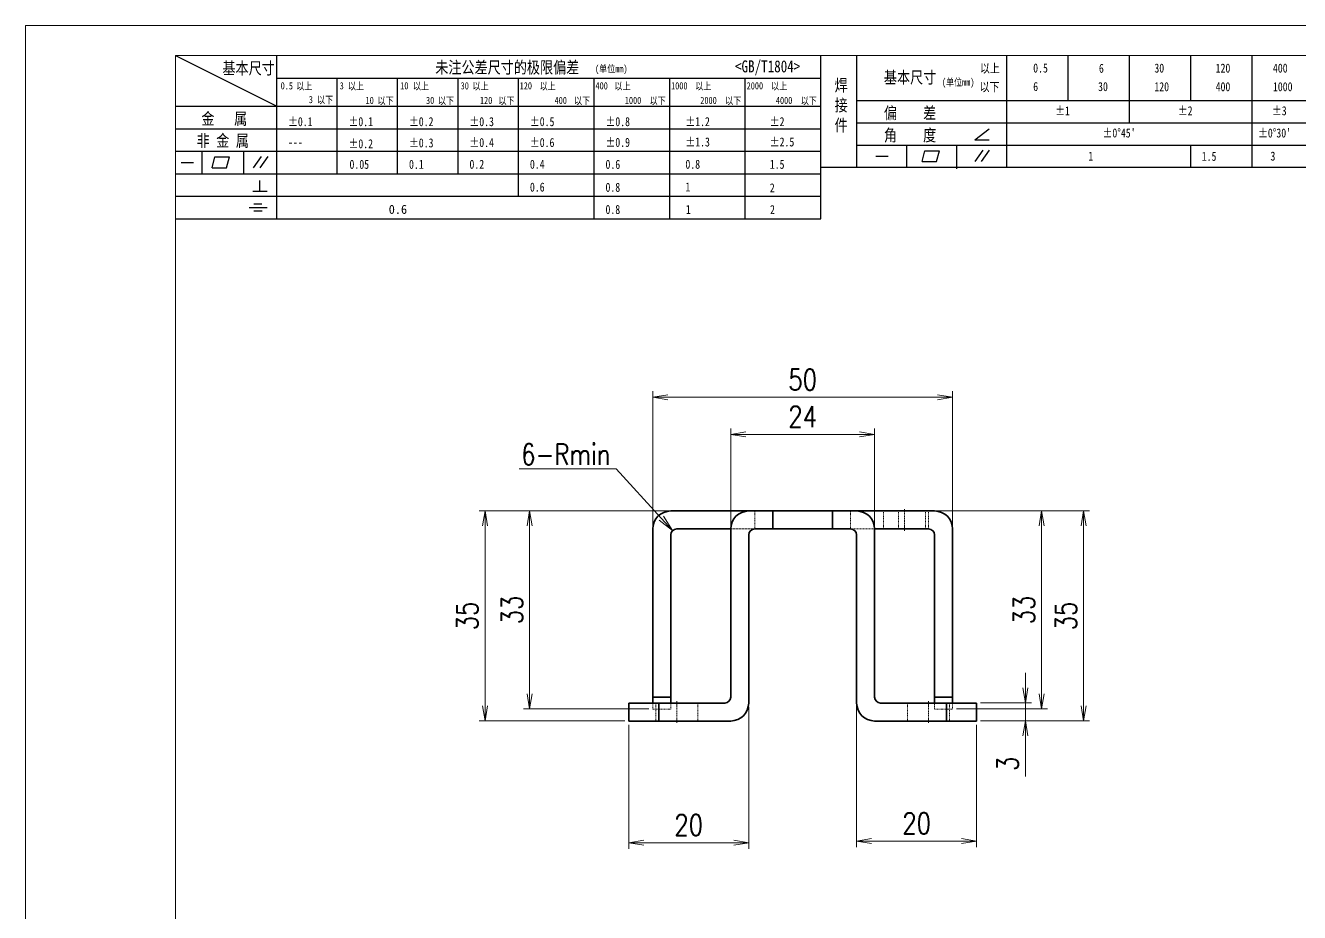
# Model space of a CAD drawing. Header units: millimetres. Extents: x -40286265 to 104648, y -86649 to -49135.
# Drawn here: x 36874.6 to 37087, y -65715.7 to -65567.9 of the extents above; entities that cross this region are included whole.
import ezdxf

# ---------------------------------------------------------------- set-up
doc = ezdxf.new("R2010")
doc.units = ezdxf.units.MM
doc.header["$LTSCALE"] = 0.5
doc.linetypes.add('AM_ISO02W050x2', pattern=[3.75, 3, -0.75])
doc.linetypes.add('AM_ISO08W050x2', pattern=[9, 6, -0.75, 1.5, -0.75])
for name, color, linetype, lineweight in [('中心线', 2, 'AM_ISO08W050x2', 18), ('图框', 7, 'Continuous', 18), ('标注线', 3, 'Continuous', 18), ('粗实线', 7, 'Continuous', 35), ('虚线', 1, 'AM_ISO02W050x2', 18)]:
    doc.layers.add(name, color=color, linetype=linetype, lineweight=lineweight)
doc.layers.add('图\\M+19E79\\M+195B6\\M+18E9A', color=7, linetype='Continuous')
doc.layers.add('打印', color=7, linetype='Continuous', lineweight=15, plot=False)
doc.layers.add('打印-禁用', color=7, linetype='Continuous', lineweight=15, plot=False)
doc.styles.add('DIM', font='romans.shx', dxfattribs={"width": 0.8, "bigfont": 'bigfont.shx'})
doc.styles.add('国标', font='simfang.ttf', dxfattribs={"width": 0.8})
doc.dimstyles.new('DEH 1-1$0', dxfattribs={"dimtxt": 3.5, "dimasz": 2.5, "dimexe": 1, "dimexo": 0.625, "dimgap": 1.2, "dimtad": 1, "dimzin": 9, "dimdsep": 46, "dimtxsty": 'DIM', "dimblk": 'OPEN', "dimcen": 0, "dimclrd": 8, "dimclre": 8, "dimclrt": 2, "dimazin": 2, "dimtfac": 0.5, "dimtmove": 0, "dimatfit": 3, "dimldrblk": 'OPEN', "dimfxl": 0, "dimtolj": 2, "dimlwd": 18, "dimlwe": 18, "dimarcsym": 0})
doc.dimstyles.new('DEH 1-1$4', dxfattribs={"dimtxt": 3.5, "dimasz": 2.5, "dimexe": 1, "dimexo": 0.625, "dimgap": 1.2, "dimtad": 1, "dimtoh": 1, "dimdsep": 46, "dimtxsty": 'DIM', "dimblk": 'OPEN', "dimcen": 0, "dimclrd": 8, "dimclre": 8, "dimclrt": 2, "dimazin": 2, "dimtfac": 0.5, "dimtofl": 0, "dimtmove": 0, "dimatfit": 3, "dimldrblk": 'OPEN', "dimfxl": 0, "dimtolj": 2, "dimlwd": 18, "dimlwe": 18, "dimarcsym": 0})

# ---------------------------------------------------------------- blocks, each defined once
blk = doc.blocks.new('GZDEH零件A3图框V01版')
at = {"layer": '图\\M+19E79\\M+195B6\\M+18E9A', "color": 9}
for p, q in [((2882.49, -1554.46), (2899.37, -1562.92)), ((2899.37, -1581.67), (2899.37, -1554.46)), ((2990.09, -1581.67), (2990.09, -1554.46)), ((2996.09, -1573.08), (2996.09, -1554.46)), ((3021.09, -1561.98), (3021.09, -1554.46)), ((3031.31, -1561.98), (3031.31, -1554.46)), ((3041.53, -1561.98), (3041.53, -1554.46)), ((3051.75, -1561.98), (3051.75, -1554.46)), ((3061.98, -1561.98), (3061.98, -1554.46)), ((2899.37, -1558.24), (2990.09, -1558.24)), ((2909.45, -1574.17), (2909.45, -1558.24)), ((2919.53, -1574.17), (2919.53, -1558.24)), ((2929.61, -1574.17), (2929.61, -1558.24)), ((2939.69, -1577.92), (2939.69, -1558.24)), ((2952.29, -1581.67), (2952.29, -1558.24)), ((2964.89, -1581.67), (2964.89, -1558.24)), ((2977.49, -1581.67), (2977.49, -1558.24)), ((2882.49, -1562.92), (2990.09, -1562.92)), ((2996.09, -1561.98), (3113.09, -1561.98)), ((3021.09, -1573.08), (3021.09, -1561.98)), ((3041.53, -1565.68), (3041.53, -1561.98)), ((3061.98, -1573.08), (3061.98, -1561.98)), ((2882.49, -1566.67), (2990.09, -1566.67)), ((2996.09, -1565.68), (3113.09, -1565.68)), ((3015.75, -1568.51), (3018.15, -1566.66)), ((2996.09, -1569.38), (3113.09, -1569.38)), ((3004.42, -1573.08), (3004.42, -1569.38)), ((3012.75, -1573.08), (3012.75, -1569.38)), ((3015.75, -1568.51), (3018.15, -1568.51)), ((3051.75, -1573.08), (3051.75, -1569.38)), ((2882.49, -1570.42), (2990.09, -1570.42)), ((2886.92, -1574.12), (2886.92, -1570.42)), ((2888.59, -1573.16), (2889.07, -1571.37)), ((2889.07, -1571.37), (2891.48, -1571.37)), ((2891, -1573.16), (2891.48, -1571.37)), ((2893.91, -1574.12), (2893.91, -1570.42)), ((2895.52, -1573.16), (2896.85, -1571.3)), ((2896.6, -1573.16), (2897.94, -1571.3)), ((2999.26, -1571.23), (3001.32, -1571.23)), ((3006.97, -1572.12), (3007.45, -1570.33)), ((3007.45, -1570.33), (3009.86, -1570.33)), ((3009.39, -1572.12), (3009.86, -1570.33)), ((3015.81, -1572.12), (3017.15, -1570.26)), ((3016.89, -1572.12), (3018.23, -1570.26)), ((2883.43, -1572.27), (2885.49, -1572.27)), ((2888.59, -1573.16), (2891, -1573.16)), ((2990.09, -1573.08), (3113.09, -1573.08)), ((3006.97, -1572.12), (3009.39, -1572.12)), ((3012.75, -1573.33), (3012.75, -1573.08)), ((2882.49, -1574.17), (2990.09, -1574.17)), ((2896.58, -1577.05), (2896.58, -1575.28)), ((2882.49, -1577.92), (2990.09, -1577.92)), ((2895.42, -1577.05), (2897.81, -1577.05)), ((2894.79, -1579.77), (2897.77, -1579.77)), ((2895.57, -1579.17), (2896.92, -1579.17)), ((2882.49, -1581.67), (2990.09, -1581.67)), ((2895.57, -1580.37), (2896.93, -1580.37))]:
    blk.add_line(p, q, dxfattribs=at)
at = {"layer": '图框', "linetype": 'Continuous'}
for p, q in [((2882.49, -1554.46), (2882.49, -1832.96)), ((3272.49, -1554.46), (2882.49, -1554.46))]:
    blk.add_line(p, q, dxfattribs=at)
at = {"layer": '打印-禁用', "linetype": 'Continuous'}
for p, q in [((2857.49, -1549.46), (2857.49, -1846.46)), ((3277.49, -1549.46), (2857.49, -1549.46))]:
    blk.add_line(p, q, dxfattribs=at)
at = {"layer": '图\\M+19E79\\M+195B6\\M+18E9A', "color": 9, "style": '国标', "width": 0.8}
for s, height, p in [('基本尺寸', 2, (2890.33, -1557.58)), ('未注公差尺寸的极限偏差', 2, (2925.81, -1557.44)), ('<GB/T1804>', 2, (2975.78, -1557.27)), ('基本尺寸', 2, (3000.6, -1559.1)), ('以上', 1.5, (3016.64, -1557.33)), ('0.5', 1.5, (3025.49, -1557.3)), ('6', 1.5, (3036.45, -1557.34)), ('30', 1.5, (3045.69, -1557.31)), ('120', 1.5, (3055.91, -1557.31)), ('400', 1.5, (3065.46, -1557.31)), ('30', 1.2, (2930.04, -1560.11)), ('以下', 1.5, (3016.58, -1560.43)), ('6', 1.5, (3025.49, -1560.38)), ('30', 1.5, (3036.31, -1560.39)), ('120', 1.5, (3045.69, -1560.41)), ('400', 1.5, (3055.91, -1560.41)), ('1000', 1.5, (3065.46, -1560.41)), ('偏    差', 2, (3000.6, -1565.04)), ('±1', 1.5, (3029.16, -1564.42)), ('±2', 1.5, (3049.61, -1564.42)), ('±3', 1.5, (3065.3, -1564.42)), ('金   属', 2, (2886.82, -1565.98)), ('±0.1', 1.5, (2901.27, -1566.23)), ('±0.1', 1.5, (2911.35, -1566.23)), ('±0.2', 1.5, (2921.43, -1566.23)), ('±0.3', 1.5, (2931.51, -1566.23)), ('±0.5', 1.5, (2941.59, -1566.23)), ('±0.8', 1.5, (2954.19, -1566.23)), ('±1.2', 1.5, (2967.51, -1566.23)), ('±2', 1.5, (2981.58, -1566.23)), ('非 金 属', 2, (2886.02, -1569.65)), ('角    度', 2, (3000.6, -1568.74)), ("±0%%D45'", 1.5, (3037.06, -1568.12)), ("±0%%D30'", 1.5, (3062.98, -1568.12)), ('---', 1.5, (2901.27, -1569.65)), ('±0.2', 1.5, (2911.35, -1569.92)), ('±0.3', 1.5, (2921.43, -1569.77)), ('±0.4', 1.5, (2931.51, -1569.71)), ('±0.6', 1.5, (2941.59, -1569.71)), ('±0.9', 1.5, (2954.19, -1569.68)), ('±1.3', 1.5, (2967.51, -1569.62)), ('±2.5', 1.5, (2981.58, -1569.61)), ('1', 1.5, (3034.69, -1571.98)), ('1.5', 1.5, (3053.59, -1572.01)), ('3', 1.5, (3065.05, -1571.98)), ('0.1', 1.5, (2921.43, -1573.34)), ('0.2', 1.5, (2931.51, -1573.33)), ('0.4', 1.5, (2941.59, -1573.33)), ('0.6', 1.5, (2954.19, -1573.35)), ('0.8', 1.5, (2967.51, -1573.33)), ('1.5', 1.5, (2981.58, -1573.34)), ('0.6', 1.5, (2941.59, -1577.14)), ('0.8', 1.5, (2954.19, -1577.17)), ('1', 1.5, (2967.51, -1577.12)), ('2', 1.5, (2981.58, -1577.26)), ('0.8', 1.5, (2954.19, -1580.87)), ('1', 1.5, (2967.59, -1580.86)), ('2', 1.5, (2981.62, -1580.89))]:
    blk.add_text(s, height=height, dxfattribs=at).set_placement(p)
at = {"layer": '图\\M+19E79\\M+195B6\\M+18E9A', "color": 9, "lineweight": 15, "style": '国标', "width": 0.8}
for s, p in [('(单位mm)', (2952.44, -1557.27)), ('0.5', (2900.03, -1560.11)), ('以上', (2902.64, -1560.16)), ('3', (2909.88, -1560.11)), ('以上', (2911.25, -1560.16)), ('10', (2919.96, -1560.11)), ('以上', (2922.09, -1560.16)), ('以上', (2932.02, -1560.16)), ('120', (2939.88, -1560.11)), ('以上', (2943.21, -1560.16)), ('400', (2952.52, -1560.11)), ('以上', (2955.68, -1560.16)), ('1000', (2965.12, -1560.11)), ('以上', (2969.16, -1560.16)), ('2000', (2977.72, -1560.11)), ('以上', (2981.8, -1560.16)), ('(单位mm)', (3010.27, -1559.51)), ('以下', (2906.1, -1562.46)), ('3', (2904.73, -1562.41)), ('10', (2914.19, -1562.54)), ('以下', (2916.18, -1562.59)), ('30', (2924.27, -1562.54)), ('以下', (2926.26, -1562.59)), ('120', (2933.26, -1562.54)), ('以下', (2936.34, -1562.59)), ('400', (2945.7, -1562.54)), ('以下', (2948.94, -1562.59)), ('1000', (2957.41, -1562.54)), ('以下', (2961.54, -1562.59)), ('2000', (2969.99, -1562.54)), ('以下', (2974.14, -1562.59)), ('4000', (2982.59, -1562.54)), ('以下', (2986.74, -1562.59))]:
    blk.add_text(s, height=1.2, dxfattribs=at).set_placement(p)
at = {"layer": '图\\M+19E79\\M+195B6\\M+18E9A', "color": 9, "lineweight": 13, "style": '国标'}
blk.add_text('0.6', height=1.5, dxfattribs=at).set_placement((2918.05, -1580.85))
at = {"layer": '图\\M+19E79\\M+195B6\\M+18E9A', "color": 9, "style": '国标'}
for s, insert, char_height, width, attachment_point in [('焊\\P接\\P件', (2992.39, -1558.41), 2, 3.1877, 1), ('0.05', (2911.51, -1573.37), 1.5, 5.1982, 7)]:
    blk.add_mtext(s, dxfattribs=dict(at, insert=insert, char_height=char_height, width=width, attachment_point=attachment_point))
blk = doc.blocks.new('DEH A3')
at = {"layer": '图框'}
blk.add_blockref('GZDEH零件A3图框V01版', (-2857.49, 1846.46), dxfattribs=at)
blk = doc.blocks.new('_Open')
at = {"color": 0, "linetype": 'ByBlock', "lineweight": -2}
for p, q in [((-1, 0.167), (0, 0)), ((-1, -0.167), (0, 0)), ((0, 0), (-1, 0))]:
    blk.add_line(p, q, dxfattribs=at)
blk = doc.blocks.new('*D14')
at = {"layer": 'Defpoints', "color": 0, "transparency": 16777216}
for p in [(36995.14, -65680.82), (36975.14, -65683.82), (36995.14, -65704.12)]:
    blk.add_point(p, dxfattribs=at)
at = {"layer": '标注线', "color": 8, "lineweight": 18, "transparency": 16777216}
for p, q in [((36995.14, -65681.45), (36995.14, -65705.12)), ((36975.14, -65684.45), (36975.14, -65705.12)), ((36977.64, -65704.12), (36992.64, -65704.12))]:
    blk.add_line(p, q, dxfattribs=at)
at = {"layer": '标注线', "color": 8, "lineweight": 18, "transparency": 16777216, "xscale": 2.5, "yscale": 2.5, "zscale": 2.5, "rotation": 180}
blk.add_blockref('_Open', (36975.14, -65704.12), dxfattribs=at)
at = {"layer": '标注线', "color": 8, "lineweight": 18, "transparency": 16777216, "xscale": 2.5, "yscale": 2.5, "zscale": 2.5}
blk.add_blockref('_Open', (36995.14, -65704.12), dxfattribs=at)
at = {"layer": '标注线', "color": 2, "transparency": 16777216, "insert": (36985.14, -65701.17), "char_height": 3.5, "attachment_point": 5, "style": 'DIM'}
blk.add_mtext('\\A2;20', dxfattribs=at)
blk = doc.blocks.new('*D15')
at = {"layer": 'Defpoints', "color": 0, "transparency": 16777216}
for p in [(36951.19, -65648.82), (36994.59, -65648.82), (36975.14, -65683.82)]:
    blk.add_point(p, dxfattribs=at)
at = {"layer": '标注线', "color": 8, "lineweight": 18, "transparency": 16777216}
for p, q in [((36993.96, -65648.82), (36950.19, -65648.82)), ((36951.19, -65681.32), (36951.19, -65651.32)), ((36974.51, -65683.82), (36950.19, -65683.82))]:
    blk.add_line(p, q, dxfattribs=at)
at = {"layer": '标注线', "color": 8, "lineweight": 18, "transparency": 16777216, "xscale": 2.5, "yscale": 2.5, "zscale": 2.5}
for p, rotation in [((36951.19, -65648.82), 90), ((36951.19, -65683.82), 270)]:
    blk.add_blockref('_Open', p, dxfattribs=dict(at, rotation=rotation))
at = {"layer": '标注线', "color": 2, "transparency": 16777216, "insert": (36948.24, -65666.32), "char_height": 3.5, "attachment_point": 5, "rotation": 90, "style": 'DIM'}
blk.add_mtext('\\A2;35', dxfattribs=at)
blk = doc.blocks.new('*D16')
at = {"layer": 'Defpoints', "color": 0, "transparency": 16777216}
for p in [(37013.14, -65648.82), (37033.14, -65683.82), (37050.98, -65683.82)]:
    blk.add_point(p, dxfattribs=at)
at = {"layer": '标注线', "color": 8, "lineweight": 18, "transparency": 16777216}
for p, q in [((37013.76, -65648.82), (37051.98, -65648.82)), ((37050.98, -65651.32), (37050.98, -65681.32)), ((37033.76, -65683.82), (37051.98, -65683.82))]:
    blk.add_line(p, q, dxfattribs=at)
at = {"layer": '标注线', "color": 8, "lineweight": 18, "transparency": 16777216, "xscale": 2.5, "yscale": 2.5, "zscale": 2.5}
for p, rotation in [((37050.98, -65648.82), 90), ((37050.98, -65683.82), 270)]:
    blk.add_blockref('_Open', p, dxfattribs=dict(at, rotation=rotation))
at = {"layer": '标注线', "color": 2, "transparency": 16777216, "insert": (37048.03, -65666.32), "char_height": 3.5, "attachment_point": 5, "rotation": 90, "style": 'DIM'}
blk.add_mtext('\\A2;35', dxfattribs=at)
blk = doc.blocks.new('*D17')
at = {"layer": 'Defpoints', "color": 0, "transparency": 16777216}
for p in [(37013.14, -65679.82), (37033.14, -65683.82), (37033.14, -65703.83)]:
    blk.add_point(p, dxfattribs=at)
at = {"layer": '标注线', "color": 8, "lineweight": 18, "transparency": 16777216}
for p, q in [((37013.14, -65680.45), (37013.14, -65704.83)), ((37033.14, -65684.45), (37033.14, -65704.83)), ((37015.64, -65703.83), (37030.64, -65703.83))]:
    blk.add_line(p, q, dxfattribs=at)
at = {"layer": '标注线', "color": 8, "lineweight": 18, "transparency": 16777216, "xscale": 2.5, "yscale": 2.5, "zscale": 2.5, "rotation": 180}
blk.add_blockref('_Open', (37013.14, -65703.83), dxfattribs=at)
at = {"layer": '标注线', "color": 8, "lineweight": 18, "transparency": 16777216, "xscale": 2.5, "yscale": 2.5, "zscale": 2.5}
blk.add_blockref('_Open', (37033.14, -65703.83), dxfattribs=at)
at = {"layer": '标注线', "color": 2, "transparency": 16777216, "insert": (37023.14, -65700.88), "char_height": 3.5, "attachment_point": 5, "style": 'DIM'}
blk.add_mtext('\\A2;20', dxfattribs=at)
blk = doc.blocks.new('*D18')
at = {"layer": 'Defpoints', "color": 0, "transparency": 16777216}
for p in [(37016.14, -65636.08), (36992.14, -65651.82), (37016.14, -65651.82)]:
    blk.add_point(p, dxfattribs=at)
at = {"layer": '标注线', "color": 8, "lineweight": 18, "transparency": 16777216}
for p, q in [((36992.14, -65651.2), (36992.14, -65635.08)), ((36994.64, -65636.08), (37013.64, -65636.08)), ((37016.14, -65651.2), (37016.14, -65635.08))]:
    blk.add_line(p, q, dxfattribs=at)
at = {"layer": '标注线', "color": 8, "lineweight": 18, "transparency": 16777216, "xscale": 2.5, "yscale": 2.5, "zscale": 2.5, "rotation": 180}
blk.add_blockref('_Open', (36992.14, -65636.08), dxfattribs=at)
at = {"layer": '标注线', "color": 8, "lineweight": 18, "transparency": 16777216, "xscale": 2.5, "yscale": 2.5, "zscale": 2.5}
blk.add_blockref('_Open', (37016.14, -65636.08), dxfattribs=at)
at = {"layer": '标注线', "color": 2, "transparency": 16777216, "insert": (37004.14, -65633.13), "char_height": 3.5, "attachment_point": 5, "style": 'DIM'}
blk.add_mtext('\\A2;24', dxfattribs=at)
blk = doc.blocks.new('*D19')
at = {"layer": 'Defpoints', "color": 0, "transparency": 16777216}
for p in [(36958.61, -65648.82), (36983.14, -65648.82), (36979.14, -65681.82)]:
    blk.add_point(p, dxfattribs=at)
at = {"layer": '标注线', "color": 8, "lineweight": 18, "transparency": 16777216}
for p, q in [((36982.51, -65648.82), (36957.61, -65648.82)), ((36958.61, -65679.32), (36958.61, -65651.32)), ((36978.51, -65681.82), (36957.61, -65681.82))]:
    blk.add_line(p, q, dxfattribs=at)
at = {"layer": '标注线', "color": 8, "lineweight": 18, "transparency": 16777216, "xscale": 2.5, "yscale": 2.5, "zscale": 2.5}
for p, rotation in [((36958.61, -65648.82), 90), ((36958.61, -65681.82), 270)]:
    blk.add_blockref('_Open', p, dxfattribs=dict(at, rotation=rotation))
at = {"layer": '标注线', "color": 2, "transparency": 16777216, "insert": (36955.66, -65665.32), "char_height": 3.5, "attachment_point": 5, "rotation": 90, "style": 'DIM'}
blk.add_mtext('\\A2;33', dxfattribs=at)
blk = doc.blocks.new('*D20')
at = {"layer": 'Defpoints', "color": 0, "transparency": 16777216}
for p in [(37029.14, -65629.88), (36979.14, -65651.82), (37029.14, -65651.82)]:
    blk.add_point(p, dxfattribs=at)
at = {"layer": '标注线', "color": 8, "lineweight": 18, "transparency": 16777216}
for p, q in [((36979.14, -65651.2), (36979.14, -65628.88)), ((37029.14, -65651.2), (37029.14, -65628.88)), ((36981.64, -65629.88), (37026.64, -65629.88))]:
    blk.add_line(p, q, dxfattribs=at)
at = {"layer": '标注线', "color": 8, "lineweight": 18, "transparency": 16777216, "xscale": 2.5, "yscale": 2.5, "zscale": 2.5, "rotation": 180}
blk.add_blockref('_Open', (36979.14, -65629.88), dxfattribs=at)
at = {"layer": '标注线', "color": 8, "lineweight": 18, "transparency": 16777216, "xscale": 2.5, "yscale": 2.5, "zscale": 2.5}
blk.add_blockref('_Open', (37029.14, -65629.88), dxfattribs=at)
at = {"layer": '标注线', "color": 2, "transparency": 16777216, "insert": (37004.14, -65626.93), "char_height": 3.5, "attachment_point": 5, "style": 'DIM'}
blk.add_mtext('\\A2;50', dxfattribs=at)
blk = doc.blocks.new('*D21')
at = {"layer": 'Defpoints', "color": 0, "transparency": 16777216}
for p in [(37025.14, -65648.82), (37029.14, -65681.82), (37043.97, -65681.82)]:
    blk.add_point(p, dxfattribs=at)
at = {"layer": '标注线', "color": 8, "lineweight": 18, "transparency": 16777216}
for p, q in [((37025.76, -65648.82), (37044.97, -65648.82)), ((37043.97, -65651.32), (37043.97, -65679.32)), ((37029.76, -65681.82), (37044.97, -65681.82))]:
    blk.add_line(p, q, dxfattribs=at)
at = {"layer": '标注线', "color": 8, "lineweight": 18, "transparency": 16777216, "xscale": 2.5, "yscale": 2.5, "zscale": 2.5}
for p, rotation in [((37043.97, -65648.82), 90), ((37043.97, -65681.82), 270)]:
    blk.add_blockref('_Open', p, dxfattribs=dict(at, rotation=rotation))
at = {"layer": '标注线', "color": 2, "transparency": 16777216, "insert": (37041.02, -65665.32), "char_height": 3.5, "attachment_point": 5, "rotation": 90, "style": 'DIM'}
blk.add_mtext('\\A2;33', dxfattribs=at)
blk = doc.blocks.new('*D22')
at = {"layer": 'Defpoints', "color": 0, "transparency": 16777216}
for p in [(36982.46, -65652.09), (36983.14, -65652.82)]:
    blk.add_point(p, dxfattribs=at)
at = {"layer": '标注线', "color": 8, "lineweight": 18, "transparency": 16777216}
for p, q in [((36956.9, -65641.83), (36973.07, -65641.83)), ((36973.07, -65641.83), (36980.57, -65650.02))]:
    blk.add_line(p, q, dxfattribs=at)
at = {"layer": '标注线', "color": 8, "lineweight": 18, "transparency": 16777216, "xscale": 2.8, "yscale": 2.8, "zscale": 2.8, "rotation": 312.4888510774356}
blk.add_blockref('_Open', (36982.46, -65652.09), dxfattribs=at)
at = {"layer": '标注线', "color": 2, "transparency": 16777216, "insert": (36964.64, -65639.38), "char_height": 3.5, "attachment_point": 5, "style": 'DIM'}
blk.add_mtext('\\A2;{\\Fromans,bigfont|c134;6}-{\\Fromans,bigfont|c134;Rmin}', dxfattribs=at)
blk = doc.blocks.new('*D64')
at = {"layer": 'Defpoints', "color": 0, "transparency": 16777216}
for p in [(37033.14, -65680.82), (37033.14, -65683.82), (37041.28, -65683.82)]:
    blk.add_point(p, dxfattribs=at)
at = {"layer": '标注线', "color": 8, "lineweight": 18, "transparency": 16777216}
for p, q in [((37041.28, -65678.32), (37041.28, -65675.82)), ((37033.76, -65680.82), (37042.28, -65680.82)), ((37041.28, -65680.82), (37041.28, -65683.82)), ((37033.76, -65683.82), (37042.28, -65683.82)), ((37041.28, -65686.32), (37041.28, -65693.09))]:
    blk.add_line(p, q, dxfattribs=at)
at = {"layer": '标注线', "color": 8, "lineweight": 18, "transparency": 16777216, "xscale": 2.5, "yscale": 2.5, "zscale": 2.5}
for p, rotation in [((37041.28, -65680.82), 270), ((37041.28, -65683.82), 90)]:
    blk.add_blockref('_Open', p, dxfattribs=dict(at, rotation=rotation))
at = {"layer": '标注线', "color": 2, "transparency": 16777216, "insert": (37038.33, -65690.96), "char_height": 3.5, "attachment_point": 5, "rotation": 90, "style": 'DIM'}
blk.add_mtext('\\A2;3', dxfattribs=at)

msp = doc.modelspace()

# ---------------------------------------------------------------- linework, layer by layer
at = {"layer": '中心线', "ltscale": 0.090015}
msp.add_line((37021.138, -65648.525), (37021.138, -65652.126), dxfattribs=at)
at = {"layer": '中心线', "ltscale": 0.09}
for p, q in [((36983.138, -65684.125), (36983.138, -65680.525)), ((37025.138, -65684.125), (37025.138, -65680.525))]:
    msp.add_line(p, q, dxfattribs=at)
at = {"layer": '打印'}
msp.add_lwpolyline([(36874.569, -65567.923), (37294.569, -65567.923), (37294.569, -65864.923), (36874.569, -65864.923)], close=True, dxfattribs=at)
at = {"layer": '粗实线', "ltscale": 0.324689}
for p, q in [((36995.125, -65648.825), (36982.138, -65648.825)), ((37026.138, -65648.825), (37013.15, -65648.825))]:
    msp.add_line(p, q, dxfattribs=at)
at = {"layer": '粗实线', "ltscale": 0.1}
for p, q in [((36999.138, -65648.825), (36995.138, -65648.825)), ((37013.138, -65648.825), (37009.138, -65648.825))]:
    msp.add_line(p, q, dxfattribs=at)
at = {"layer": '粗实线', "ltscale": 0.075}
for p, q in [((36999.138, -65648.825), (36999.138, -65651.825)), ((37009.138, -65648.825), (37009.138, -65651.825)), ((36996.138, -65651.825), (36999.138, -65651.825)), ((37009.138, -65651.825), (37012.138, -65651.825)), ((36979.138, -65679.825), (36982.138, -65679.825)), ((37026.138, -65679.825), (37029.138, -65679.825)), ((36975.138, -65680.825), (36975.138, -65683.825)), ((36980.138, -65680.825), (36980.138, -65683.825)), ((37028.138, -65680.825), (37028.138, -65683.825)), ((37033.138, -65680.825), (37033.138, -65683.825))]:
    msp.add_line(p, q, dxfattribs=at)
at = {"layer": '粗实线', "ltscale": 0.25}
for p, q in [((36999.138, -65648.825), (37009.138, -65648.825)), ((36999.138, -65651.825), (37009.138, -65651.825))]:
    msp.add_line(p, q, dxfattribs=at)
at = {"layer": '粗实线'}
for p, q in [((36979.138, -65679.825), (36979.138, -65651.825)), ((36982.138, -65679.825), (36982.138, -65652.825)), ((36992.138, -65679.825), (36992.138, -65651.825)), ((36995.138, -65652.825), (36995.138, -65680.825)), ((37013.138, -65680.825), (37013.138, -65652.825)), ((37016.138, -65679.825), (37016.138, -65651.825)), ((37026.138, -65679.825), (37026.138, -65652.825)), ((37029.138, -65679.825), (37029.138, -65651.825))]:
    msp.add_line(p, q, dxfattribs=at)
at = {"layer": '粗实线', "ltscale": 0.225}
for p, q in [((36992.138, -65651.825), (36983.138, -65651.825)), ((37025.138, -65651.825), (37016.138, -65651.825))]:
    msp.add_line(p, q, dxfattribs=at)
at = {"layer": '粗实线', "ltscale": 0.024999}
for p, q in [((36979.138, -65680.825), (36979.138, -65679.825)), ((37026.138, -65679.825), (37026.138, -65680.825)), ((37029.138, -65680.825), (37029.138, -65679.825))]:
    msp.add_line(p, q, dxfattribs=at)
at = {"layer": '粗实线', "ltscale": 0.025}
msp.add_line((36982.138, -65680.825), (36982.138, -65679.825), dxfattribs=at)
at = {"layer": '粗实线', "ltscale": 0.125}
for p, q in [((36975.138, -65680.825), (36980.138, -65680.825)), ((37028.138, -65680.825), (37033.138, -65680.825)), ((36975.138, -65683.825), (36980.138, -65683.825)), ((37033.138, -65683.825), (37028.138, -65683.825))]:
    msp.add_line(p, q, dxfattribs=at)
at = {"layer": '粗实线', "ltscale": 0.275}
for p, q in [((36991.138, -65680.825), (36980.138, -65680.825)), ((37028.138, -65680.825), (37017.138, -65680.825))]:
    msp.add_line(p, q, dxfattribs=at)
at = {"layer": '粗实线', "ltscale": 0.3}
for p, q in [((36980.138, -65683.825), (36992.138, -65683.825)), ((37016.138, -65683.825), (37028.138, -65683.825))]:
    msp.add_line(p, q, dxfattribs=at)
at = {"layer": '粗实线'}
for centre, radius, start, end in [((36982.138, -65651.825), 3, 90, 180), ((36995.138, -65651.825), 3, 90, 180), ((37013.138, -65651.825), 3, 0, 90), ((37026.138, -65651.825), 3, 0, 90), ((36983.138, -65652.825), 1, 90, 180), ((36996.138, -65652.825), 1, 90, 180), ((37012.138, -65652.825), 1, 0, 90), ((37025.138, -65652.825), 1, 0, 90), ((36991.138, -65679.825), 1, 270, 0), ((37017.138, -65679.825), 1, 180, 270), ((36992.138, -65680.825), 3, 270, 0), ((37016.138, -65680.825), 3, 180, 270)]:
    msp.add_arc(centre, radius, start, end, dxfattribs=at)
at = {"layer": '虚线', "ltscale": 0.000311044}
msp.add_line((36995.138, -65648.825), (36995.125, -65648.825), dxfattribs=at)
at = {"layer": '虚线', "ltscale": 0.075}
for p, q in [((36996.138, -65651.825), (36996.138, -65648.825)), ((37012.138, -65651.825), (37012.138, -65648.825)), ((37017.638, -65648.825), (37017.638, -65651.825)), ((37020.138, -65648.825), (37020.138, -65651.825)), ((37024.638, -65648.825), (37024.638, -65651.825)), ((37025.138, -65648.825), (37025.138, -65651.825)), ((36979.138, -65681.825), (36982.138, -65681.825)), ((36979.638, -65683.825), (36979.638, -65680.825)), ((36986.638, -65683.825), (36986.638, -65680.825)), ((37021.638, -65683.825), (37021.638, -65680.825)), ((37026.138, -65681.825), (37029.138, -65681.825)), ((37028.638, -65683.825), (37028.638, -65680.825))]:
    msp.add_line(p, q, dxfattribs=at)
at = {"layer": '虚线', "ltscale": 0.000311043}
msp.add_line((37013.15, -65648.825), (37013.138, -65648.825), dxfattribs=at)
at = {"layer": '虚线', "ltscale": 0.1}
for p, q in [((36996.138, -65651.825), (36992.138, -65651.825)), ((37016.138, -65651.825), (37012.138, -65651.825))]:
    msp.add_line(p, q, dxfattribs=at)
at = {"layer": '虚线', "ltscale": 0.025001}
for p, q in [((36979.138, -65681.825), (36979.138, -65680.825)), ((37026.138, -65680.825), (37026.138, -65681.825)), ((37029.138, -65681.825), (37029.138, -65680.825))]:
    msp.add_line(p, q, dxfattribs=at)
at = {"layer": '虚线', "ltscale": 0.025}
msp.add_line((36982.138, -65681.825), (36982.138, -65680.825), dxfattribs=at)

# ---------------------------------------------------------------- block references
at = {"layer": '图框'}
msp.add_blockref('DEH A3', (36874.569, -65864.923), dxfattribs=at)

# ---------------------------------------------------------------- dimensions: what is measured, and where the dimension line sits
at = {"layer": '标注线'}
for base, p1, p2, picture, middle in [((37029.138, -65629.877), (36979.138, -65651.825), (37029.138, -65651.825), '*D20', (37004.138, -65626.927)), ((37016.138, -65636.078), (36992.138, -65651.825), (37016.138, -65651.825), '*D18', (37004.138, -65633.128)), ((37033.138, -65703.829), (37013.138, -65679.825), (37033.138, -65683.825), '*D17', (37023.138, -65700.879)), ((36995.138, -65704.119), (36975.138, -65683.825), (36995.138, -65680.825), '*D14', (36985.138, -65701.169))]:
    dim = msp.add_linear_dim(base=base, p1=p1, p2=p2, dimstyle='DEH 1-1$0', dxfattribs=at)
    dim.commit()
    dim.dimension.update_dxf_attribs({"geometry": picture, "text_midpoint": middle})
dim = msp.add_radius_dim(center=(36983.138, -65652.825), mpoint=(36982.462, -65652.088), text='{\\Fromans,bigfont|c134;6}-{\\Fromans,bigfont|c134;Rmin}', dimstyle='DEH 1-1$4', override={"dimasz": 2.8, "dimexe": 0.69965, "dimexo": 0.69965, "dimgap": 0.69965}, dxfattribs=at)
dim.commit()
dim.dimension.update_dxf_attribs({"geometry": '*D22', "text_midpoint": (36964.637, -65641.834), "dimtype": 164})
for base, p1, p2, picture, middle in [((36951.185, -65648.825), (36975.138, -65683.825), (36994.588, -65648.825), '*D15', (36948.235, -65666.325)), ((36958.613, -65648.825), (36979.138, -65681.825), (36983.138, -65648.825), '*D19', (36955.663, -65665.325)), ((37050.985, -65683.825), (37013.138, -65648.825), (37033.138, -65683.825), '*D16', (37048.035, -65666.325)), ((37043.968, -65681.825), (37025.138, -65648.825), (37029.138, -65681.825), '*D21', (37041.018, -65665.325))]:
    dim = msp.add_linear_dim(base=base, p1=p1, p2=p2, angle=90, dimstyle='DEH 1-1$0', dxfattribs=at)
    dim.commit()
    dim.dimension.update_dxf_attribs({"geometry": picture, "text_midpoint": middle})
dim = msp.add_linear_dim(base=(37041.277, -65683.825), p1=(37033.138, -65680.825), p2=(37033.138, -65683.825), angle=90, dimstyle='DEH 1-1$0', override={"dimarcsym": 1}, dxfattribs=at)
dim.commit()
dim.dimension.update_dxf_attribs({"geometry": '*D64', "text_midpoint": (37038.327, -65690.958)})

doc.saveas('drawing.dxf')
